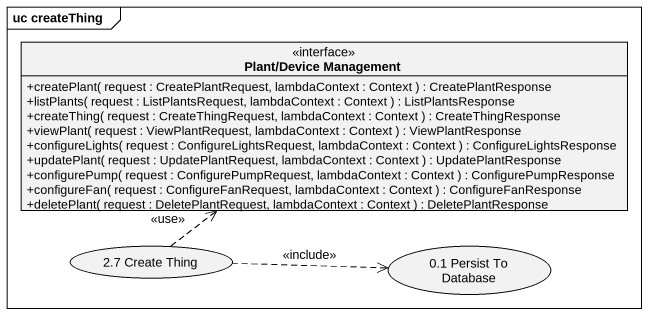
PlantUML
@startuml
mainframe uc createThing
allowmixing
hide circle
hide empty members
skinparam classAttributeIconSize 0
interface "Plant/Device Management" as Plant_Device_Management {
  +createPlant( request : CreatePlantRequest, lambdaContext : Context ) : CreatePlantResponse
  +listPlants( request : ListPlantsRequest, lambdaContext : Context ) : ListPlantsResponse
  +createThing( request : CreateThingRequest, lambdaContext : Context ) : CreateThingResponse
  +viewPlant( request : ViewPlantRequest, lambdaContext : Context ) : ViewPlantResponse
  +configureLights( request : ConfigureLightsRequest, lambdaContext : Context ) : ConfigureLightsResponse
  +updatePlant( request : UpdatePlantRequest, lambdaContext : Context ) : UpdatePlantResponse
  +configurePump( request : ConfigurePumpRequest, lambdaContext : Context ) : ConfigurePumpResponse
  +configureFan( request : ConfigureFanRequest, lambdaContext : Context ) : ConfigureFanResponse
  +deletePlant( request : DeletePlantRequest, lambdaContext : Context ) : DeletePlantResponse
}
usecase "2.7 Create Thing" as u2_7_Create_Thing
usecase "0.1 Persist To Database" as u0_1_Persist_To_Database
u2_7_Create_Thing .up.> Plant_Device_Management : <<use>>
u2_7_Create_Thing .right.> u0_1_Persist_To_Database : <<include>>
@enduml
